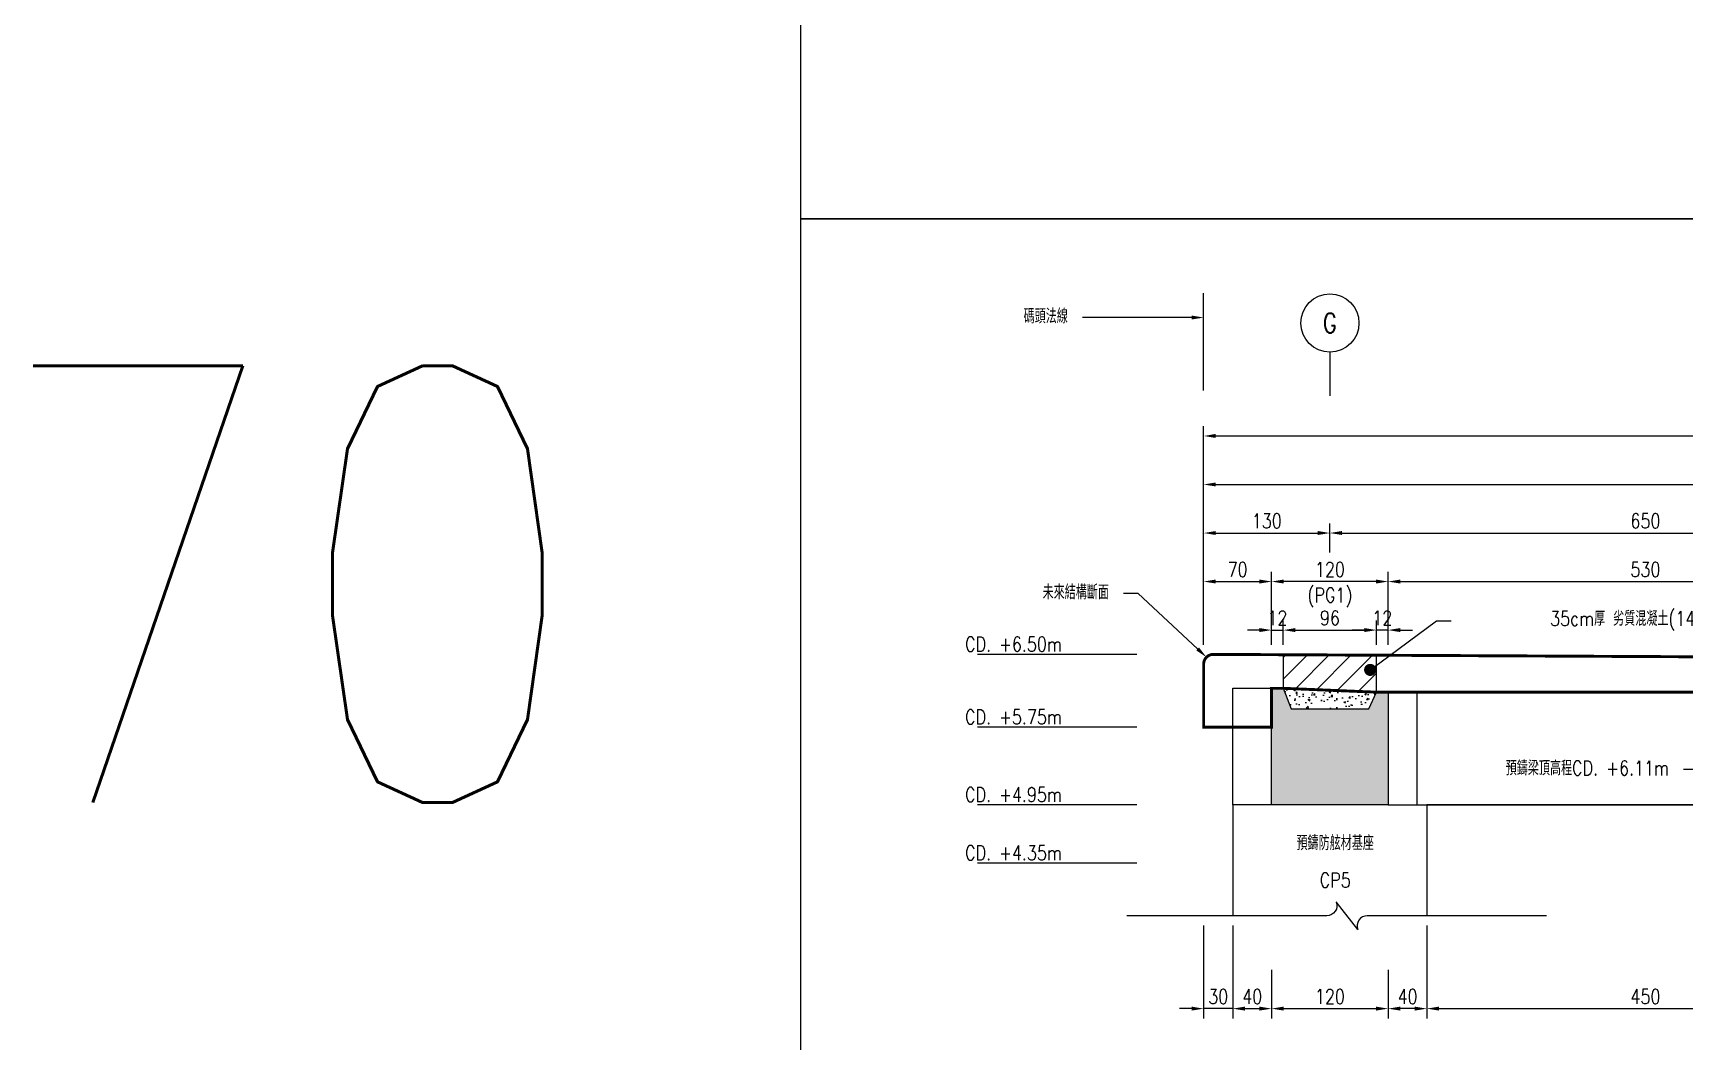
# Model space of a CAD drawing. Extents: x -791 to 13121, y -31587 to 2944.
# Drawn here: x -791 to 911, y -22948 to -21908 of the extents above; entities that cross this region are included whole.
import ezdxf
from ezdxf import colors
from ezdxf.entities.mleader import LeaderData, LeaderLine
from ezdxf.enums import TextEntityAlignment as Align
from ezdxf.math import Vec2, Vec3

# ---------------------------------------------------------------- set-up
doc = ezdxf.new("R2010")
doc.units = 0
doc.header["$LTSCALE"] = 0.05
doc.linetypes.add('DASHED', pattern=[19.05, 12.7, -6.35])
doc.layers.get('0').update_dxf_attribs({"linetype": 'CONTINUOUS'})
doc.layers.get('Defpoints').update_dxf_attribs({"linetype": 'CONTINUOUS'})
for name, color, linetype in [('HB_0', 7, 'CONTINUOUS'), ('HB_DIM', 1, 'CONTINUOUS'), ('HB_SYMBOLS', 7, 'CONTINUOUS'), ('底圖', 7, 'CONTINUOUS'), ('預鑄梁', 4, 'CONTINUOUS')]:
    doc.layers.add(name, color=color, linetype=linetype)
doc.styles.get("Standard").update_dxf_attribs({"font": 'ROMANS.shx', "width": 0.8, "bigfont": 'lchinap.shx'})
doc.dimstyles.new('50cm', dxfattribs={"dimscale": 5, "dimtxt": 3, "dimasz": 2.5, "dimexe": 2, "dimexo": 2, "dimgap": 1, "dimtad": 1, "dimdsep": 46, "dimtxsty": 'Standard', "dimcen": 0, "dimclrt": 2, "dimadec": 0, "dimazin": 0, "dimtfac": 1, "dimtix": 1, "dimtmove": 2, "dimatfit": 3, "dimfxl": 0, "dimtolj": 1, "dimtzin": 0, "dimarcsym": 0})

# ---------------------------------------------------------------- blocks, each defined once
blk = doc.blocks.new('_None')
blk = doc.blocks.new('gr_t')
at = {"layer": 'HB_SYMBOLS', "color": 4, "linetype": 'Continuous'}
blk.add_line((0, -6), (0, -15), dxfattribs=at)
blk.add_circle((0, 0), 6, dxfattribs=at)
at = {"layer": 'HB_SYMBOLS', "color": 4, "linetype": 'Continuous', "width": 0.8}
blk.add_attdef('A', text='', height=4.5, dxfattribs=at).set_placement((0, 0), align=Align.MIDDLE)
blk = doc.blocks.new('*D714')
at = {"layer": 'Defpoints', "color": 0}
for p in [(3395, -22373.6), (415, -22548.6), (3395, -22548.6)]:
    blk.add_point(p, dxfattribs=at)
at = {"layer": 'HB_DIM', "color": 0, "lineweight": -2}
for p, q in [((415, -22538.6), (415, -22363.6)), ((427.5, -22373.6), (3382.5, -22373.6)), ((3395, -22538.6), (3395, -22363.6))]:
    blk.add_line(p, q, dxfattribs=at)
at = {"layer": 'HB_DIM', "color": 0}
for points in [[(427.5, -22371.5), (427.5, -22375.6), (415, -22373.6)], [(3382.5, -22371.5), (3382.5, -22375.6), (3395, -22373.6)]]:
    blk.add_solid(points, dxfattribs=at)
at = {"layer": 'HB_DIM', "color": 2, "insert": (1905, -22361.1), "char_height": 15, "attachment_point": 5}
blk.add_mtext('\\A1;2980', dxfattribs=at)
blk = doc.blocks.new('*D716')
at = {"layer": 'Defpoints', "color": 0}
for p in [(3415, -22323.6), (415, -22548.6), (3415, -22548.6)]:
    blk.add_point(p, dxfattribs=at)
at = {"layer": 'HB_DIM', "color": 0, "lineweight": -2}
for p, q in [((415, -22538.6), (415, -22313.6)), ((427.5, -22323.6), (3402.5, -22323.6)), ((3415, -22538.6), (3415, -22313.6))]:
    blk.add_line(p, q, dxfattribs=at)
at = {"layer": 'HB_DIM', "color": 0}
for points in [[(427.5, -22321.5), (427.5, -22325.6), (415, -22323.6)], [(3402.5, -22321.5), (3402.5, -22325.6), (3415, -22323.6)]]:
    blk.add_solid(points, dxfattribs=at)
at = {"layer": 'HB_DIM', "color": 2, "insert": (1915, -22311.1), "char_height": 15, "attachment_point": 5}
blk.add_mtext('\\A1;3000', dxfattribs=at)
blk = doc.blocks.new('*D717')
at = {"layer": 'Defpoints', "color": 0}
for p in [(485, -22473.6), (415, -22548.6), (485, -22548.6)]:
    blk.add_point(p, dxfattribs=at)
at = {"layer": 'HB_DIM', "color": 0, "lineweight": -2}
for p, q in [((415, -22538.6), (415, -22463.6)), ((427.5, -22473.6), (472.5, -22473.6)), ((485, -22538.6), (485, -22463.6))]:
    blk.add_line(p, q, dxfattribs=at)
at = {"layer": 'HB_DIM', "color": 0}
for points in [[(427.5, -22471.5), (427.5, -22475.6), (415, -22473.6)], [(472.5, -22471.5), (472.5, -22475.6), (485, -22473.6)]]:
    blk.add_solid(points, dxfattribs=at)
at = {"layer": 'HB_DIM', "color": 2, "insert": (450, -22461.1), "char_height": 15, "attachment_point": 5}
blk.add_mtext('\\A1;70', dxfattribs=at)
blk = doc.blocks.new('*D709')
at = {"layer": 'Defpoints', "color": 0}
for p in [(1135, -22473.6), (605, -22548.6), (1135, -22548.6)]:
    blk.add_point(p, dxfattribs=at)
at = {"layer": 'HB_DIM', "color": 0, "lineweight": -2}
for p, q in [((605, -22538.6), (605, -22463.6)), ((617.5, -22473.6), (1122.5, -22473.6)), ((1135, -22538.6), (1135, -22463.6))]:
    blk.add_line(p, q, dxfattribs=at)
at = {"layer": 'HB_DIM', "color": 0}
for points in [[(617.5, -22471.5), (617.5, -22475.6), (605, -22473.6)], [(1122.5, -22471.5), (1122.5, -22475.6), (1135, -22473.6)]]:
    blk.add_solid(points, dxfattribs=at)
at = {"layer": 'HB_DIM', "color": 2, "insert": (870, -22461.1), "char_height": 15, "attachment_point": 5}
blk.add_mtext('\\A1;530', dxfattribs=at)
blk = doc.blocks.new('PG123')
at = {"layer": 'HB_0'}
h = blk.add_hatch(color=253, dxfattribs=at)
h.dxf.hatch_style = 1
h.paths.add_polyline_path([(0, 0), (0, 120), (12, 120), (20, 99), (100, 99), (108, 116), (120, 116), (120, 0)])
at = {"layer": '預鑄梁'}
blk.add_lwpolyline([(0, 0), (0, 120), (12, 120), (20, 99), (100, 99), (108, 116), (120, 116), (120, 0), (0, 0)], dxfattribs=at)
blk = doc.blocks.new('_Dot')
at = {"color": 0, "linetype": 'ByBlock', "lineweight": -2}
blk.add_line((-0.5, 0), (-1, 0), dxfattribs=at)
at = {"color": 0, "linetype": 'ByBlock', "const_width": 0.5}
blk.add_lwpolyline([(-0.25, 0, 1), (0.25, 0, 1)], format="xyb", close=True, dxfattribs=at)
blk = doc.blocks.new('*D738')
at = {"layer": 'Defpoints', "color": 0}
for p in [(497, -22523.6), (485, -22548.6), (497, -22548.6)]:
    blk.add_point(p, dxfattribs=at)
at = {"layer": 'HB_DIM', "color": 0, "lineweight": -2}
for p, q in [((472.5, -22523.6), (460, -22523.6)), ((485, -22538.6), (485, -22513.6)), ((485, -22523.6), (497, -22523.6)), ((497, -22538.6), (497, -22513.6)), ((509.5, -22523.6), (522, -22523.6))]:
    blk.add_line(p, q, dxfattribs=at)
at = {"layer": 'HB_DIM', "color": 0}
for points in [[(472.5, -22521.5), (472.5, -22525.6), (485, -22523.6)], [(509.5, -22521.5), (509.5, -22525.6), (497, -22523.6)]]:
    blk.add_solid(points, dxfattribs=at)
at = {"layer": 'HB_DIM', "color": 2, "insert": (491, -22511.1), "char_height": 15, "attachment_point": 5}
blk.add_mtext('\\A1;12', dxfattribs=at)
blk = doc.blocks.new('*D739')
at = {"layer": 'Defpoints', "color": 0}
for p in [(593, -22523.6), (497, -22548.6), (593, -22548.6)]:
    blk.add_point(p, dxfattribs=at)
at = {"layer": 'HB_DIM', "color": 0, "lineweight": -2}
for p, q in [((497, -22538.6), (497, -22513.6)), ((509.5, -22523.6), (580.5, -22523.6)), ((593, -22538.6), (593, -22513.6))]:
    blk.add_line(p, q, dxfattribs=at)
at = {"layer": 'HB_DIM', "color": 0}
for points in [[(509.5, -22521.5), (509.5, -22525.6), (497, -22523.6)], [(580.5, -22521.5), (580.5, -22525.6), (593, -22523.6)]]:
    blk.add_solid(points, dxfattribs=at)
at = {"layer": 'HB_DIM', "color": 2, "insert": (545, -22511.1), "char_height": 15, "attachment_point": 5}
blk.add_mtext('\\A1;96', dxfattribs=at)
blk = doc.blocks.new('*D740')
at = {"layer": 'Defpoints', "color": 0}
for p in [(593, -22523.6), (593, -22548.6), (605, -22548.6)]:
    blk.add_point(p, dxfattribs=at)
at = {"layer": 'HB_DIM', "color": 0, "lineweight": -2}
for p, q in [((580.5, -22523.6), (568, -22523.6)), ((593, -22538.6), (593, -22513.6)), ((605, -22523.6), (593, -22523.6)), ((605, -22538.6), (605, -22513.6)), ((617.5, -22523.6), (630, -22523.6))]:
    blk.add_line(p, q, dxfattribs=at)
at = {"layer": 'HB_DIM', "color": 0}
for points in [[(580.5, -22521.5), (580.5, -22525.6), (593, -22523.6)], [(617.5, -22521.5), (617.5, -22525.6), (605, -22523.6)]]:
    blk.add_solid(points, dxfattribs=at)
at = {"layer": 'HB_DIM', "color": 2, "insert": (599, -22511.1), "char_height": 15, "attachment_point": 5}
blk.add_mtext('\\A1;12', dxfattribs=at)
blk = doc.blocks.new('*D844')
at = {"layer": 'Defpoints', "color": 0}
for p in [(545, -22423.6), (545, -22453.6), (415, -22548.6)]:
    blk.add_point(p, dxfattribs=at)
at = {"layer": 'HB_DIM', "color": 0, "lineweight": -2}
for p, q in [((415, -22538.6), (415, -22413.6)), ((427.5, -22423.6), (532.5, -22423.6)), ((545, -22443.6), (545, -22413.6))]:
    blk.add_line(p, q, dxfattribs=at)
at = {"layer": 'HB_DIM', "color": 0}
for points in [[(427.5, -22421.5), (427.5, -22425.6), (415, -22423.6)], [(532.5, -22421.5), (532.5, -22425.6), (545, -22423.6)]]:
    blk.add_solid(points, dxfattribs=at)
at = {"layer": 'HB_DIM', "color": 2, "insert": (480, -22411.1), "char_height": 15, "attachment_point": 5}
blk.add_mtext('\\A1;130', dxfattribs=at)
blk = doc.blocks.new('*D845')
at = {"layer": 'Defpoints', "color": 0}
for p in [(1195, -22423.6), (545, -22453.6), (1195, -22453.6)]:
    blk.add_point(p, dxfattribs=at)
at = {"layer": 'HB_DIM', "color": 0, "lineweight": -2}
for p, q in [((545, -22443.6), (545, -22413.6)), ((557.5, -22423.6), (1182.5, -22423.6)), ((1195, -22443.6), (1195, -22413.6))]:
    blk.add_line(p, q, dxfattribs=at)
at = {"layer": 'HB_DIM', "color": 0}
for points in [[(557.5, -22421.5), (557.5, -22425.6), (545, -22423.6)], [(1182.5, -22421.5), (1182.5, -22425.6), (1195, -22423.6)]]:
    blk.add_solid(points, dxfattribs=at)
at = {"layer": 'HB_DIM', "color": 2, "insert": (870, -22411.1), "char_height": 15, "attachment_point": 5}
blk.add_mtext('\\A1;650', dxfattribs=at)
blk = doc.blocks.new('*D850')
at = {"layer": 'Defpoints', "color": 0}
for p in [(485, -22473.6), (485, -22548.6), (605, -22548.6)]:
    blk.add_point(p, dxfattribs=at)
at = {"layer": 'HB_DIM', "color": 0, "lineweight": -2}
for p, q in [((485, -22538.6), (485, -22463.6)), ((592.5, -22473.6), (497.5, -22473.6)), ((605, -22538.6), (605, -22463.6))]:
    blk.add_line(p, q, dxfattribs=at)
at = {"layer": 'HB_DIM', "color": 0}
for points in [[(497.5, -22471.5), (497.5, -22475.6), (485, -22473.6)], [(592.5, -22471.5), (592.5, -22475.6), (605, -22473.6)]]:
    blk.add_solid(points, dxfattribs=at)
at = {"layer": 'HB_DIM', "color": 2, "char_height": 15, "attachment_point": 5}
for s, insert in [('\\A1;120', (545, -22461.1)), ('\\A1;(PG1)', (545, -22490))]:
    blk.add_mtext(s, dxfattribs=dict(at, insert=insert))
blk = doc.blocks.new('*D914')
at = {"layer": 'Defpoints', "color": 0}
for p in [(1095, -22763.6), (645, -22817.9), (1095, -22913.6)]:
    blk.add_point(p, dxfattribs=at)
at = {"layer": 'HB_DIM', "color": 0, "lineweight": -2}
for p, q in [((1095, -22773.6), (1095, -22923.6)), ((645, -22827.9), (645, -22923.6)), ((657.5, -22913.6), (1082.5, -22913.6))]:
    blk.add_line(p, q, dxfattribs=at)
at = {"layer": 'HB_DIM', "color": 0}
for points in [[(657.5, -22911.5), (657.5, -22915.6), (645, -22913.6)], [(1082.5, -22911.5), (1082.5, -22915.6), (1095, -22913.6)]]:
    blk.add_solid(points, dxfattribs=at)
at = {"layer": 'HB_DIM', "color": 2, "insert": (870, -22901.1), "char_height": 15, "attachment_point": 5}
blk.add_mtext('\\A1;450', dxfattribs=at)
blk = doc.blocks.new('*D917')
at = {"layer": 'Defpoints', "color": 0}
for p in [(415, -22817.9), (445, -22817.9), (415, -22913.6)]:
    blk.add_point(p, dxfattribs=at)
at = {"layer": 'HB_DIM', "color": 0, "lineweight": -2}
for p, q in [((415, -22827.9), (415, -22923.6)), ((445, -22827.9), (445, -22923.6)), ((402.5, -22913.6), (390, -22913.6)), ((445, -22913.6), (415, -22913.6)), ((457.5, -22913.6), (470, -22913.6))]:
    blk.add_line(p, q, dxfattribs=at)
at = {"layer": 'HB_DIM', "color": 0}
for points in [[(402.5, -22911.5), (402.5, -22915.6), (415, -22913.6)], [(457.5, -22911.5), (457.5, -22915.6), (445, -22913.6)]]:
    blk.add_solid(points, dxfattribs=at)
at = {"layer": 'HB_DIM', "color": 2, "insert": (430, -22901.1), "char_height": 15, "attachment_point": 5}
blk.add_mtext('\\A1;30', dxfattribs=at)
blk = doc.blocks.new('*D926')
at = {"layer": 'Defpoints', "color": 0}
for p in [(485, -22863.6), (605, -22863.6), (605, -22913.6)]:
    blk.add_point(p, dxfattribs=at)
at = {"layer": 'HB_DIM', "color": 0, "lineweight": -2}
for p, q in [((485, -22873.6), (485, -22923.6)), ((605, -22873.6), (605, -22923.6)), ((497.5, -22913.6), (592.5, -22913.6))]:
    blk.add_line(p, q, dxfattribs=at)
at = {"layer": 'HB_DIM', "color": 0}
for points in [[(497.5, -22911.5), (497.5, -22915.6), (485, -22913.6)], [(592.5, -22911.5), (592.5, -22915.6), (605, -22913.6)]]:
    blk.add_solid(points, dxfattribs=at)
at = {"layer": 'HB_DIM', "color": 2, "insert": (545, -22901.1), "char_height": 15, "attachment_point": 5}
blk.add_mtext('\\A1;120', dxfattribs=at)
blk = doc.blocks.new('*D927')
at = {"layer": 'Defpoints', "color": 0}
for p in [(645, -22817.9), (605, -22863.6), (605, -22913.6)]:
    blk.add_point(p, dxfattribs=at)
at = {"layer": 'HB_DIM', "color": 0, "lineweight": -2}
for p, q in [((645, -22827.9), (645, -22923.6)), ((605, -22873.6), (605, -22923.6)), ((632.5, -22913.6), (617.5, -22913.6))]:
    blk.add_line(p, q, dxfattribs=at)
at = {"layer": 'HB_DIM', "color": 0}
for points in [[(617.5, -22911.5), (617.5, -22915.6), (605, -22913.6)], [(632.5, -22911.5), (632.5, -22915.6), (645, -22913.6)]]:
    blk.add_solid(points, dxfattribs=at)
at = {"layer": 'HB_DIM', "color": 2, "insert": (625, -22901.1), "char_height": 15, "attachment_point": 5}
blk.add_mtext('\\A1;40', dxfattribs=at)
blk = doc.blocks.new('*D928')
at = {"layer": 'Defpoints', "color": 0}
for p in [(445, -22817.9), (485, -22863.6), (485, -22913.6)]:
    blk.add_point(p, dxfattribs=at)
at = {"layer": 'HB_DIM', "color": 0, "lineweight": -2}
for p, q in [((445, -22827.9), (445, -22923.6)), ((485, -22873.6), (485, -22923.6)), ((457.5, -22913.6), (472.5, -22913.6))]:
    blk.add_line(p, q, dxfattribs=at)
at = {"layer": 'HB_DIM', "color": 0}
for points in [[(457.5, -22911.5), (457.5, -22915.6), (445, -22913.6)], [(472.5, -22911.5), (472.5, -22915.6), (485, -22913.6)]]:
    blk.add_solid(points, dxfattribs=at)
at = {"layer": 'HB_DIM', "color": 2, "insert": (465, -22901.1), "char_height": 15, "attachment_point": 5}
blk.add_mtext('\\A1;40', dxfattribs=at)

msp = doc.modelspace()

# ---------------------------------------------------------------- hatches: boundary and pattern name
at = {"layer": 'HB_0'}
h = msp.add_hatch(dxfattribs=at)
h.set_pattern_fill('ANSI31', color=1, scale=5)
h.set_pattern_definition([(45, (1965.714, 2265.646), (-11.22532, 11.22532), [])])
h.paths.add_polyline_path([(497, -22583.564), (593, -22587.564), (593, -22549.514), (497, -22548.914)])
h.paths.add_polyline_path([(1147, -22587.564), (1243, -22590.564), (1242.999, -22590.564), (1242.956, -22552.764), (1146.953, -22552.164), (1147, -22587.564)])
h.paths.add_polyline_path([(1821.955, -22591.344), (1893, -22593.564), (1893.005, -22593.564), (1893.193, -22556.015), (1821.955, -22555.599)])
h.paths.add_polyline_path([(1797, -22590.564), (1821.955, -22591.344), (1821.955, -22555.599), (1797.176, -22555.415), (1797, -22590.564)])
h.paths.add_polyline_path([(2447, -22593.564), (2543, -22597.565), (2543, -22597.564), (2543, -22597.564), (2543.191, -22559.265), (2446.939, -22558.664), (2447, -22593.564)])
h.paths.add_polyline_path([(3097, -22597.564), (3193, -22598.564), (3193.015, -22598.564), (3193.195, -22562.515), (3097.178, -22561.915), (3097, -22597.564)])
h = msp.add_hatch(dxfattribs=at)
h.set_pattern_fill('AR-CONC', color=1, scale=0.1)
h.set_pattern_definition([(50, (1965.714, 2265.646), (18.218467, -1.593909), [1.905, -20.955]), (355, (1965.714, 2265.646), (-3.524342, 19.105685), [1.524, -16.764058]), (100.451445, (1967.232, 2265.513), (14.694125, 17.511775), [1.619001, -17.809024]), (46.1842, (1965.714, 2270.726), (27.107904, -4.204233), [2.8575, -31.4325]), (96.63556, (1967.973, 2270.376), (23.740413, 24.742612), [2.428502, -26.71356]), (351.18415, (1965.714, 2270.726), (23.740413, 24.742612), [2.285997, -25.145973]), (21, (1968.254, 2269.456), (15.161439, -10.22652), [1.905, -20.955]), (326, (1968.254, 2269.456), (6.180203, 18.418797), [1.524, -16.764]), (71.451445, (1969.518, 2268.604), (21.341642, 8.192277), [1.619001, -17.808994]), (37.5, (1965.714, 2265.646), (0.3088603, 8.4555039), [0, -16.5608, 0, -17.018, 0, -16.8275]), (7.5, (1965.714, 2265.646), (6.6819663, 10.0180575), [0, -9.7028, 0, -16.1798, 0, -6.4135]), (327.5, (1960.05, 2265.646), (13.5590595, -0.5728744), [0, -6.35, 0, -19.812, 0, -26.289]), (317.5, (1957.51, 2265.646), (14.812918, 2.542649), [0, -8.255, 0, -13.1572, 0, -18.669])])
h.paths.add_polyline_path([(593, -22587.564), (497, -22583.564), (505, -22604.564), (585, -22604.564)])

# ---------------------------------------------------------------- linework, layer by layer
at = {"layer": 'Defpoints', "color": 217}
for points in [[(3945, -21655), (2947.5, -21655), (2947.5, -22100), (0, -22100), (0, -19337.5), (3945, -19337.5)], [(3945, -24417.5), (2947.5, -24417.5), (2947.5, -24862.5), (0, -24862.5), (0, -22100), (3945, -22100)]]:
    msp.add_lwpolyline(points, close=True, dxfattribs=at)
at = {"layer": 'HB_0'}
for p, q in [((485, -22548.914), (3395, -22563.464)), ((485, -22703.564), (445, -22703.564))]:
    msp.add_line(p, q, dxfattribs=at)
at = {"layer": 'HB_0', "color": 252}
msp.add_line((635, -22703.564), (635, -22586.564), dxfattribs=at)
at = {"layer": 'HB_0', "color": 1, "linetype": 'DASHED', "ltscale": 30, "const_width": 3}
msp.add_lwpolyline([(415, -22558.614), (415, -22623.564), (485, -22623.564), (485, -22583.564), (497, -22583.564), (593, -22587.564), (605, -22587.564), (1147, -22587.564), (1243, -22590.564), (1797, -22590.564), (1893, -22593.564), (2447, -22593.564), (2543.002, -22597.565), (3097, -22597.564), (3193, -22598.564), (3395, -22598.564), (3395, -22563.464), (425.05, -22548.614, 0.41567878)], format="xyb", close=True, dxfattribs=at)
at = {"layer": 'HB_0', "color": 4}
msp.add_lwpolyline([(593, -22587.564), (593, -22549.514), (497, -22548.914), (497, -22583.564)], dxfattribs=at)
at = {"layer": 'HB_0'}
for points in [[(445, -22703.564), (445, -22583.564), (485, -22583.564)], [(3395, -22598.564), (3395, -22703.564), (645, -22703.564)], [(445, -22703.564), (445, -22817.874)], [(645, -22703.564), (645, -22817.874)]]:
    msp.add_lwpolyline(points, dxfattribs=at)
msp.add_lwpolyline([(605, -22703.564), (1135, -22703.564), (1135, -22587.564), (605, -22587.564)], close=True, dxfattribs=at)
at = {"layer": 'HB_DIM'}
msp.add_line((415, -22276.571), (415, -22176.571), dxfattribs=at)
at = {"layer": 'HB_DIM', "linetype": 'Continuous'}
msp.add_lwpolyline([(768.166, -22817.874), (583.538, -22817.874, 0.52947275), (573.819, -22832.176), (551.59, -22803.573, -0.53281519), (541.871, -22817.874), (335.725, -22817.874)], format="xyb", dxfattribs=at)

# ---------------------------------------------------------------- block references
at = {"layer": 'HB_0'}
msp.add_blockref('PG123', (485, -22703.564), dxfattribs=at)
at = {"layer": '底圖'}
ref = msp.add_blockref('gr_t', (545, -22207.248), dxfattribs=dict(at, xscale=5, yscale=5, zscale=5))
ref.add_attrib('A', 'G', dxfattribs={"layer": 'HB_SYMBOLS', "color": 4, "linetype": 'Continuous', "height": 20, "width": 0.8}).set_placement((545, -22207.248), align=Align.MIDDLE)

# ---------------------------------------------------------------- texts
at = {"layer": 'HB_0', "color": 2, "linetype": 'Continuous', "width": 0.8}
for s, p in [('預鑄防舷材基座', (550.491, -22742.029)), ('CP5', (550.491, -22781.193))]:
    msp.add_text(s, height=15, dxfattribs=at).set_placement(p, align=Align.MIDDLE)
at = {"layer": 'HB_0', "color": 2, "insert": (-837.047, -22251.243), "char_height": 450, "attachment_point": 1}
msp.add_mtext_dynamic_manual_height_columns('70', width=707.24433, gutter_width=225, heights=[0], dxfattribs=at)

# ---------------------------------------------------------------- dimensions: what is measured, and where the dimension line sits
at = {"layer": 'HB_DIM'}
for base, p1, p2, picture, middle in [((3415, -22323.564), (415, -22548.564), (3415, -22548.564), '*D716', (1915, -22311.064)), ((3395, -22373.564), (415, -22548.564), (3395, -22548.564), '*D714', (1905, -22361.064)), ((545, -22423.564), (415, -22548.564), (545, -22453.564), '*D844', (480, -22411.064)), ((1195, -22423.564), (545, -22453.564), (1195, -22453.564), '*D845', (870, -22411.064)), ((485, -22473.564), (415, -22548.564), (485, -22548.564), '*D717', (450, -22461.064)), ((1135, -22473.564), (605, -22548.564), (1135, -22548.564), '*D709', (870, -22461.064)), ((497, -22523.564), (485, -22548.564), (497, -22548.564), '*D738', (491, -22511.064)), ((593, -22523.564), (497, -22548.564), (593, -22548.564), '*D739', (545, -22511.064)), ((1095, -22913.564), (645, -22817.874), (1095, -22763.564), '*D914', (870, -22901.064)), ((415, -22913.564), (445, -22817.874), (415, -22817.874), '*D917', (430, -22901.064)), ((605, -22913.564), (645, -22817.874), (605, -22863.564), '*D927', (625, -22901.064)), ((605, -22913.564), (485, -22863.564), (605, -22863.564), '*D926', (545, -22901.064))]:
    dim = msp.add_linear_dim(base=base, p1=p1, p2=p2, dimstyle='50cm', dxfattribs=at)
    dim.commit()
    dim.dimension.update_dxf_attribs({"geometry": picture, "text_midpoint": middle})
dim = msp.add_linear_dim(base=(485, -22473.564), p1=(605, -22548.564), p2=(485, -22548.564), angle=180, text='<>\\X(PG1)', dimstyle='50cm', dxfattribs=at)
dim.commit()
dim.dimension.update_dxf_attribs({"geometry": '*D850', "text_midpoint": (545, -22473.564)})
for base, p1, p2, picture, middle in [((593, -22523.564), (605, -22548.564), (593, -22548.564), '*D740', (599, -22511.064)), ((485, -22913.564), (445, -22817.874), (485, -22863.564), '*D928', (465, -22901.064))]:
    dim = msp.add_linear_dim(base=base, p1=p1, p2=p2, angle=180, dimstyle='50cm', dxfattribs=at)
    dim.commit()
    dim.dimension.update_dxf_attribs({"geometry": picture, "text_midpoint": middle})

# ---------------------------------------------------------------- leaders
ml = msp.add_multileader_mtext('Standard', dxfattribs=at)
ml.set_content('碼頭法線', color=2)
ml.set_leader_properties(color=1)
ml.build(insert=Vec2(0, 0))
ml.multileader.update_dxf_attribs({"dogleg_length": 3, "arrow_head_size": 12.5, "scale": 5})
ctx = ml.context
ctx.base_point, ctx.scale, ctx.char_height, ctx.arrow_head_size, ctx.landing_gap_size, ctx.plane_origin = Vec3(179.879, -22201.571), 5, 15, 12.5, 15, Vec3(415, -22176.571)
ctx.text_align_type = 2
notes = []
notes.append((ctx, [(0, (1, 1, 0), (305.129, -22201.571), (-1, 0), 15, [(0, [(415, -22201.571)], 0, [])])]))
ctx.mtext.insert, ctx.mtext.alignment, ctx.mtext.flow_direction = Vec3(275.129, -22192.664), 3, 5
ml = msp.add_multileader_mtext('Standard', dxfattribs=at)
ml.set_content('未來結構斷面', color=2)
ml.set_leader_properties(color=1)
ml.build(insert=Vec2(0, 0))
ml.multileader.update_dxf_attribs({"dogleg_length": 3, "arrow_head_size": 12.5, "scale": 5})
ctx = ml.context
ctx.base_point, ctx.scale, ctx.char_height, ctx.arrow_head_size, ctx.landing_gap_size, ctx.plane_origin = Vec3(180.232, -22485.912), 5, 15, 12.5, 15, Vec3(139.992, -22517.205)
ctx.text_align_type = 2
notes.append((ctx, [(1, (1, 1, 0), (347.482, -22485.912), (-1, 0), 15, [(0, [(417.947, -22551.525)], 0, [])])]))
ctx.mtext.insert, ctx.mtext.alignment, ctx.mtext.flow_direction = Vec3(317.482, -22477.006), 3, 5
ml = msp.add_multileader_mtext('Standard', dxfattribs=at)
ml.set_content('35cm厚 劣質混凝土(140kgf/cm²，TYP)', color=2)
ml.set_leader_properties(color=1)
ml.set_arrow_properties(name='DOT')
ml.build(insert=Vec2(0, 0))
ml.multileader.update_dxf_attribs({"dogleg_length": 3, "arrow_head_size": 12.5, "scale": 5})
ctx = ml.context
ctx.base_point, ctx.scale, ctx.char_height, ctx.arrow_head_size, ctx.landing_gap_size, ctx.plane_origin = Vec3(669.871, -22514.174), 5, 15, 12.5, 15, Vec3(733.528, -22545.467)
ctx.text_align_type = 2
notes.append((ctx, [(0, (1, 1, 0), (654.871, -22514.174), (1, 0), 15, [(0, [(586.521, -22564.594)], 0, [])])]))
ctx.mtext.insert, ctx.mtext.alignment, ctx.mtext.flow_direction = Vec3(1045.586, -22504.174), 3, 5
ml = msp.add_multileader_mtext('Standard', dxfattribs=at)
ml.set_content('CD. +6.50m', color=2)
ml.set_leader_properties(color=1)
ml.set_arrow_properties(name='NONE')
ml.build(insert=Vec2(0, 0))
ml.multileader.update_dxf_attribs({"text_left_attachment_type": 5, "text_right_attachment_type": 5, "dogleg_length": 3, "arrow_head_size": 12.5, "scale": 5})
ctx = ml.context
ctx.base_point, ctx.scale, ctx.char_height, ctx.arrow_head_size, ctx.landing_gap_size, ctx.plane_origin = Vec3(144.289, -22548.564), 5, 15, 12.5, 15, Vec3(533.728, -22548.564)
ctx.left_attachment, ctx.right_attachment, ctx.text_align_type = 5, 5, 2
notes.append((ctx, [(0, (1, 1, 0), (299.003, -22548.564), (-1, 0), 15, [(0, [(346.065, -22548.564)], 0, [])])]))
ctx.mtext.insert, ctx.mtext.alignment, ctx.mtext.flow_direction = Vec3(269.003, -22530.564), 3, 5
at = {"layer": 'HB_DIM', "color": 252}
ml = msp.add_multileader_mtext('Standard', dxfattribs=at)
ml.set_content('預鑄梁頂高程CD. +6.11m', color=2)
ml.set_leader_properties(color=1)
ml.build(insert=Vec2(0, 0))
ml.multileader.update_dxf_attribs({"dogleg_length": 3, "arrow_head_size": 12.5, "scale": 5})
ctx = ml.context
ctx.base_point, ctx.scale, ctx.char_height, ctx.arrow_head_size, ctx.landing_gap_size, ctx.plane_origin = Vec3(642.608, -22667.133), 5, 15, 12.5, 15, Vec3(924.287, -22587.564)
ctx.text_align_type = 2
notes.append((ctx, [(0, (1, 1, 0), (924.287, -22667.133), (-1, 0), 15, [(0, [(924.287, -22587.564)], 0, [])])]))
ctx.mtext.insert, ctx.mtext.alignment, ctx.mtext.flow_direction = Vec3(894.287, -22658.227), 3, 5
at = {"layer": 'HB_DIM'}
ml = msp.add_multileader_mtext('Standard', dxfattribs=at)
ml.set_content('CD. +5.75m', color=2)
ml.set_leader_properties(color=1)
ml.set_arrow_properties(name='NONE')
ml.build(insert=Vec2(0, 0))
ml.multileader.update_dxf_attribs({"text_left_attachment_type": 5, "text_right_attachment_type": 5, "dogleg_length": 3, "arrow_head_size": 12.5, "scale": 5})
ctx = ml.context
ctx.base_point, ctx.scale, ctx.char_height, ctx.arrow_head_size, ctx.landing_gap_size, ctx.plane_origin = Vec3(144.289, -22623.564), 5, 15, 12.5, 15, Vec3(533.728, -22623.564)
ctx.left_attachment, ctx.right_attachment, ctx.text_align_type = 5, 5, 2
notes.append((ctx, [(0, (1, 1, 0), (299.003, -22623.564), (-1, 0), 15, [(0, [(346.065, -22623.564)], 0, [])])]))
ctx.mtext.insert, ctx.mtext.alignment, ctx.mtext.flow_direction = Vec3(269.003, -22605.564), 3, 5
ml = msp.add_multileader_mtext('Standard', dxfattribs=at)
ml.set_content('CD. +4.95m', color=2)
ml.set_leader_properties(color=1)
ml.set_arrow_properties(name='NONE')
ml.build(insert=Vec2(0, 0))
ml.multileader.update_dxf_attribs({"text_left_attachment_type": 5, "text_right_attachment_type": 5, "dogleg_length": 3, "arrow_head_size": 12.5, "scale": 5})
ctx = ml.context
ctx.base_point, ctx.scale, ctx.char_height, ctx.arrow_head_size, ctx.landing_gap_size, ctx.plane_origin = Vec3(144.289, -22703.564), 5, 15, 12.5, 15, Vec3(533.728, -22703.564)
ctx.left_attachment, ctx.right_attachment, ctx.text_align_type = 5, 5, 2
notes.append((ctx, [(0, (1, 1, 0), (299.003, -22703.564), (-1, 0), 15, [(0, [(346.065, -22703.564)], 0, [])])]))
ctx.mtext.insert, ctx.mtext.alignment, ctx.mtext.flow_direction = Vec3(269.003, -22685.564), 3, 5
ml = msp.add_multileader_mtext('Standard', dxfattribs=at)
ml.set_content('CD. +4.35m', color=2)
ml.set_leader_properties(color=1)
ml.set_arrow_properties(name='NONE')
ml.build(insert=Vec2(0, 0))
ml.multileader.update_dxf_attribs({"text_left_attachment_type": 5, "text_right_attachment_type": 5, "dogleg_length": 3, "arrow_head_size": 12.5, "scale": 5})
ctx = ml.context
ctx.base_point, ctx.scale, ctx.char_height, ctx.arrow_head_size, ctx.landing_gap_size, ctx.plane_origin = Vec3(144.289, -22763.564), 5, 15, 12.5, 15, Vec3(533.728, -22763.564)
ctx.left_attachment, ctx.right_attachment, ctx.text_align_type = 5, 5, 2
notes.append((ctx, [(0, (1, 1, 0), (299.003, -22763.564), (-1, 0), 15, [(0, [(346.065, -22763.564)], 0, [])])]))
ctx.mtext.insert, ctx.mtext.alignment, ctx.mtext.flow_direction = Vec3(269.003, -22745.564), 3, 5
for ctx, leaders in notes:
    for number, flags, end, landing, length, lines in leaders:
        leader = LeaderData()
        leader.index, (leader.has_last_leader_line, leader.has_dogleg_vector, leader.attachment_direction) = number, flags
        leader.last_leader_point, leader.dogleg_vector, leader.dogleg_length = Vec3(end), Vec3(landing), length
        for number, points, colour, breaks in lines:
            line = LeaderLine()
            line.index, line.vertices, line.color, line.breaks = number, Vec3.list(points), colors.encode_raw_color(colour), breaks
            leader.lines.append(line)
        ctx.leaders.append(leader)

doc.saveas('drawing.dxf')
